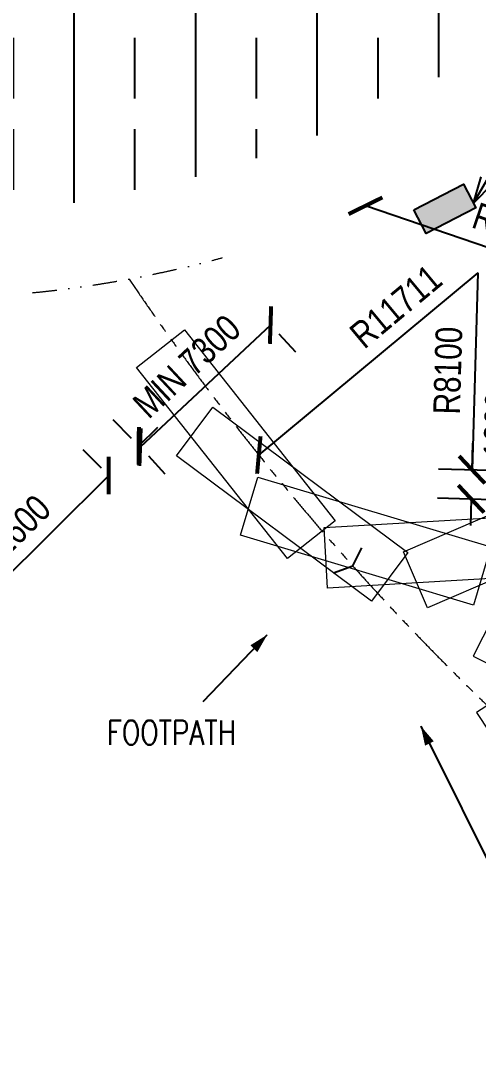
# Model space of a CAD drawing. Header units: millimetres. Extents: x 833779156 to 834921471, y 817530835 to 818378701.
# Drawn here: x 834156242 to 834175050, y 817913025 to 817955820 of the extents above; entities that cross this region are included whole.
import ezdxf

# ---------------------------------------------------------------- set-up
doc = ezdxf.new("R2010")
doc.units = ezdxf.units.MM
doc.header["$LTSCALE"] = 1000
doc.header["$MEASUREMENT"] = 0
for name, pattern in [('ACAD_ISO04W100', [30, 24, -3, 0, -3]), ('HIDDEN2', [0.1875, 0.125, -0.0625]), ('N132X01M - Default$0$R_WKCD_LB - Model$0$DIVIDE', [1.25, 0.5, -0.25, 0, -0.25, 0, -0.25]), ('PHANTOM2', [1.25, 0.625, -0.125, 0.125, -0.125, 0.125, -0.125])]:
    doc.linetypes.add(name, pattern=pattern)
for name, color, linetype in [('_EVA Path', 7, 'HIDDEN2'), ('_Proposed location by VPANG_20140508', 7, 'Continuous'), ('BD02T', 7, 'Continuous'), ('MGD043_1', 2, 'Continuous'), ('VPA060_Hatch_EVA', 253, 'Continuous'), ('VPA064_C10', 10, 'Continuous'), ('VPA064_C103', 103, 'Continuous')]:
    doc.layers.add(name, color=color, linetype=linetype)
doc.layers.add('VPA031_Dimension', color=6, linetype='Continuous', lineweight=13)
doc.styles.add('1_2.5mm', font='arial.ttf', dxfattribs={"width": 0.8, "height": 0.0025})
doc.styles.get("Standard").update_dxf_attribs({"font": 'txt.shx', "width": 0.8})
doc.styles.add('Style-Arial', font='arial.ttf', dxfattribs={"width": 0.8})
doc.dimstyles.get("Standard").update_dxf_attribs({"dimtxt": 0.18, "dimasz": 0.18, "dimexe": 0.18, "dimexo": 0.06249999999999999, "dimgap": 0.09, "dimtad": 0, "dimtih": 1, "dimtoh": 1, "dimdec": 4, "dimzin": 1, "dimdsep": 46, "dimtxsty": '1_2.5mm', "dimcen": 0, "dimadec": 0, "dimazin": 0, "dimtfac": 1, "dimtdec": 4, "dimtofl": 0, "dimtmove": 0, "dimatfit": 3, "dimfxl": 0, "dimtolj": 1, "dimtzin": 1, "dimarcsym": 0})
pattern_1 = [(90, (143431.7760441303, 138864.3535926342), (-5000, 8.881784197001252e-13), []), (90, (145931.776039958, 141364.3535884619), (-5000, 8.881784197001252e-13), [2500, -1250])]

# ---------------------------------------------------------------- blocks, each defined once
blk = doc.blocks.new('_ArchTick')
at = {"color": 0, "linetype": 'ByBlock', "const_width": 0.15}
blk.add_lwpolyline([(-0.5, -0.5), (0.5, 0.5)], dxfattribs=at)
blk = doc.blocks.new('*D13')
at = {"layer": 'Defpoints', "color": 0, "ltscale": 500}
for p in [(834166510.0583007, 817943305.4982975), (834161144.1896244, 817938287.6568979), (834161144.1896247, 817938287.6568978)]:
    blk.add_point(p, dxfattribs=at)
at = {"layer": 'VPA031_Dimension', "color": 0, "lineweight": -2, "ltscale": 500}
for p, q in [((834166510.058301, 817943305.4982973), (834161144.1896247, 817938287.6568978)), ((834166851.5699952, 817942940.3000463), (834167534.593384, 817942209.903544)), ((834161485.7013189, 817937922.4586468), (834162168.7247077, 817937192.0621444))]:
    blk.add_line(p, q, dxfattribs=at)
at = {"layer": 'VPA031_Dimension', "color": 0, "lineweight": -2, "ltscale": 500, "xscale": 1095, "yscale": 1095, "zscale": 1095}
for p, rotation in [((834166510.058301, 817943305.4982973), 43.08035546359957), ((834161144.1896247, 817938287.6568978), 223.0803554635996)]:
    blk.add_blockref('_ArchTick', p, dxfattribs=dict(at, rotation=rotation))
at = {"layer": 'VPA031_Dimension', "color": 0, "ltscale": 500, "insert": (834163070.9118803, 817941605.2390125), "char_height": 1095.20092847872, "attachment_point": 5, "rotation": 43.08035546359961, "style": 'Style-Arial'}
blk.add_mtext('MIN 7300', dxfattribs=at)
blk = doc.blocks.new('TerminatorOpen_0.5')
at = {"color": 0, "linetype": 'ByBlock', "lineweight": -2}
for q in [(-1, 0.25), (-1, 0), (-1, -0.25)]:
    blk.add_line((0, 0), q, dxfattribs=at)
blk = doc.blocks.new('*D37')
at = {"layer": 'Defpoints', "color": 0, "ltscale": 500}
for p in [(834175031.4642775, 817945450.4464483), (834174795.2502433, 817937353.8914442)]:
    blk.add_point(p, dxfattribs=at)
at = {"layer": 'VPA031_Dimension', "color": 0, "lineweight": -2, "ltscale": 500}
blk.add_line((834175031.4642775, 817945450.4464483), (834174795.2502433, 817937353.8914442), dxfattribs=at)
at = {"layer": 'VPA031_Dimension', "color": 0, "lineweight": -2, "ltscale": 500, "xscale": 1095, "yscale": 1095, "zscale": 1095, "rotation": 268.3288905847103}
blk.add_blockref('_ArchTick', (834174795.2502433, 817937353.8914442), dxfattribs=at)
at = {"layer": 'VPA031_Dimension', "color": 0, "ltscale": 500, "insert": (834173807.0475088, 817941434.4451292), "char_height": 1095.20092847872, "attachment_point": 5, "rotation": 88.3288905847103, "style": 'Style-Arial'}
blk.add_mtext('R8100', dxfattribs=at)
blk = doc.blocks.new('*D39')
at = {"layer": 'Defpoints', "color": 0, "ltscale": 500}
for p in [(834175031.4642606, 817945450.4464333), (834166028.6052723, 817937960.3483711)]:
    blk.add_point(p, dxfattribs=at)
at = {"layer": 'VPA031_Dimension', "color": 0, "lineweight": -2, "ltscale": 500}
blk.add_line((834175031.4642606, 817945450.4464335), (834166028.6052724, 817937960.3483713), dxfattribs=at)
at = {"layer": 'VPA031_Dimension', "color": 0, "lineweight": -2, "ltscale": 500, "xscale": 1095, "yscale": 1095, "zscale": 1095, "rotation": 219.7594009479298}
blk.add_blockref('_ArchTick', (834166028.6052724, 817937960.3483713), dxfattribs=at)
at = {"layer": 'VPA031_Dimension', "color": 0, "ltscale": 500, "insert": (834171661.1638708, 817944074.0528793), "char_height": 1095.20092847872, "attachment_point": 5, "rotation": 39.75940094792977, "style": 'Style-Arial'}
blk.add_mtext('R11711', dxfattribs=at)
blk = doc.blocks.new('*D40')
at = {"layer": 'Defpoints', "color": 0, "ltscale": 500}
for p in [(834172917.7543344, 817937408.6667014), (834172882.759663, 817936209.1770712), (834174760.2555726, 817936154.4018143)]:
    blk.add_point(p, dxfattribs=at)
at = {"layer": 'VPA031_Dimension', "color": 0, "lineweight": -2, "ltscale": 500}
for p, q in [((834174795.250244, 817937353.8914446), (834174827.1828817, 817938448.4257321)), ((834173417.5416803, 817937394.0855883), (834176294.6122818, 817937310.1481053)), ((834173382.5470089, 817936194.5959581), (834176259.6176103, 817936110.658475)), ((834174760.2555726, 817936154.4018143), (834174728.3229349, 817935059.8675268))]:
    blk.add_line(p, q, dxfattribs=at)
at = {"layer": 'VPA031_Dimension', "color": 0, "lineweight": -2, "ltscale": 500, "xscale": 1095, "yscale": 1095, "zscale": 1095}
for p, rotation in [((834174795.250244, 817937353.8914446), 268.3288905975396), ((834174760.2555726, 817936154.4018143), 88.32889059753956)]:
    blk.add_blockref('_ArchTick', p, dxfattribs=dict(at, rotation=rotation))
at = {"layer": 'VPA031_Dimension', "color": 0, "ltscale": 500, "insert": (834175859.0158603, 817939196.7440069), "char_height": 1095.20092847872, "attachment_point": 5, "rotation": 88.32889059753956, "style": 'Style-Arial'}
blk.add_mtext('1200', dxfattribs=at)
blk = doc.blocks.new('eva')
at = {"layer": 'VPA060_Hatch_EVA'}
h = blk.add_hatch(dxfattribs=at)
h.set_pattern_fill('ANSI33', color=10, scale=20000, angle=45)
h.set_pattern_definition(pattern_1)
edge = h.paths.add_edge_path()
edge.add_line((0, -212.0116230249405), (-652.7803392410278, -8444.174595475197))
edge.add_arc((2858.848594259067, 38124.28570373174), 46700.67486027806, 222.6374605973969, 265.68760821411036, ccw=False)
edge.add_arc((-46884.76997270624, -8358.69649249312), 21384.88830563288, 43.98047564652187, 80.23169808891593)
edge.add_arc((-46480.29331826578, -6009.277706371489), 19000.90634333354, 80.23169808813711, 107.8874005977022)
edge.add_arc((-45156.60438109419, -7896.49440825425), 21214.3689637397, 109.7243968952458, 140.1851059660185)
edge.add_line((-61451.72397255898, 5687.265308022499), (-139503.9641624689, -89010.20621824265))
edge.add_arc((-128978.5858966997, -96865.09195549843), 13133.27139683299, 143.2667333616969, 224.1560881800083)
edge.add_line((-138400.981965065, -106013.9317679405), (-143877.8420253992, -112690.8239990473))
edge.add_arc((-129035.6066959311, -96381.40578334466), 22051.96299901675, 133.9393458486552, 227.6965282070973, ccw=False)
edge.add_line((-144337.3861476183, -80502.34354019165), (-49956.40951395035, 30125.87083613873))
edge.add_arc((-72955.1922498306, 50714.55566780462), 30868.07331904427, 318.164853910603, 344.7138417723223)
edge.add_arc((-141.126472639553, 39297.86308165631), 43162.77197159677, 143.371512455795, 175.6436310903435, ccw=False)
edge.add_line((-34780.15446746349, 65049.80716061592), (71214.15013074875, 219862.8083590269))
edge.add_arc((59111.24400215875, 228171.4176868357), 14680.37212469811, 325.530516560551, 441.8752828597391)
edge.add_line((61185.99619269371, 242704.4397079945), (56866.86629474163, 243013.4347206354))
edge.add_line((56866.86629474163, 243013.4347206354), (35151.2167993784, 242570.4418720007))
edge.add_arc((33660.6614104886, 216356.3337437681), 26256.45102305374, 86.74561992135946, 108.2332682315992)
edge.add_arc((22944.91366895323, 311134.627382206), 69884.91206765431, 256.4376602336344, 272.0504623077489, ccw=False)
edge.add_arc((20000.80366445264, 298930.0410192751), 57330.24313498876, 247.6517326497046, 256.4376602339501, ccw=False)
edge.add_arc((74257.61750419176, 430905.0332465244), 200022.9213683957, 245.13888133138119, 247.6517326497143, ccw=False)
edge.add_arc((-15991.8322146734, 236133.2497307227), 14641.95891826012, 65.13888133169594, 97.42870846330428)
edge.add_arc((-16982.26719945602, 243729.375129446), 6981.535788157576, 97.42870846204188, 156.0327331355538)
edge.add_arc((-12957.59098035481, 241940.2282162149), 11385.97279482749, 156.032733136065, 184.476925668179)
edge.add_line((-24308.82346630096, 241051.4664176702), (-30989.71563577652, 240757.4711564779))
edge.add_line((-30989.71563577652, 240757.4711564779), (-31217.43984901905, 245932.3876072168))
edge.add_arc((-40588.33254705704, 244831.349767536), 9435.354486321681, 6.701272228476181, 67.32268872360504)
edge.add_arc((-40009.61362600383, 246216.3621730021), 7934.296541777258, 67.32268872443629, 89.42198250140318)
edge.add_line((-39929.57135260105, 254150.2549657822), (-48134.43892121315, 254209.2540134192))
edge.add_line((-48134.43892121315, 254209.2540134192), (-47949.44190704823, 261268.3900746107))
edge.add_line((-47949.44190704823, 261268.3900746107), (-29003.72459673882, 261268.3900746107))
edge.add_arc((-27185.71252028849, 214404.8969154554), 46898.74368240918, 65.12347902739992, 92.22160587829012, ccw=False)
edge.add_arc((26348.78057454246, 318762.8411756472), 70451.34075488814, 241.3245794765194, 265.4778873406329)
edge.add_arc((23306.39671290788, 280295.4999032029), 31863.87589734366, 265.4778873408373, 287.9115903423906)
edge.add_line((33106.10336065292, 249975.9956721067), (84186.42534041405, 250689.3108272552))
edge.add_arc((81726.49467156481, 270497.829910339), 19960.67852455014, 277.0790617935053, 326.817393815436)
edge.add_line((98432.19540500641, 259573.1674365997), (111852.9787659645, 282081.8041089773))
edge.add_arc((1534240.325233834, -396196.1751264866), 1575832.091470297, 152.8267636218526, 154.5054470916123, ccw=False)
edge.add_arc((420354.7249086449, 175605.6850843428), 323754.4189785417, 142.7881418440753, 152.8267636217373, ccw=False)
edge.add_line((162515.161067605, 371400.6878969669), (183740.9458428621, 401913.3995039463))
edge.add_arc((174771.3715181572, 407292.6050969377), 10458.92520185868, 329.0481704107807, 409.69456530419)
edge.add_line((181536.8540287018, 415268.6544183493), (186266.7776942253, 422277.5412920713))
edge.add_line((186266.7776942253, 422277.5412920713), (209660.4001148939, 406040.8033611774))
edge.add_line((209660.4001148939, 406040.8033611774), (204893.4770822525, 399428.9100888968))
edge.add_arc((198450.0337577013, 391570.3099584221), 10162.45826005693, 50.65090146525198, 116.8868187564158)
edge.add_arc((199271.710971552, 389949.7718028679), 11979.40552328953, 116.8868187559653, 145.9111986577304)
edge.add_line((189350.7279256582, 396663.9547088146), (157880.2358778715, 351461.6843007803))
edge.add_line((157880.2358778715, 351461.6843007803), (146780.4150360823, 335288.945338726))
edge.add_line((146780.4150360823, 335288.945338726), (137175.5700640678, 316600.2469851971))
edge.add_arc((-1354780.611562736, 1029160.468450455), 1653382.99165954, 333.2616954256467, 334.4707981192207, ccw=False)
edge.add_arc((-91638.97034830271, 392807.9774774287), 239002.809905897, 327.90561515866466, 333.26169542532995, ccw=False)
edge.add_arc((-1550806.132997138, 1307942.550414054), 1961396.520744552, 326.84242716552615, 327.9056151586524, ccw=False)
edge.add_arc((-2484842.081978023, 1918171.204870181), 3077103.545329392, 324.0057413763368, 326.8424271655524, ccw=False)
edge.add_arc((210923.7041237357, -40004.58981773554), 254803.6587233386, 144.0057413764774, 149.3006585158399)
edge.add_arc((-310655.1981216912, 269678.1915161849), 351783.4960386605, 323.2003721761565, 329.30065851574346, ccw=False)
edge.add_arc((2712.523241872943, 37863.79148485447), 38059.66564198751, 146.3498902589446, 199.5738987887642)
edge.add_arc((3392.205975239718, 38105.46678550218), 38781.03626031078, 199.573898789001, 227.8816430212352)
edge.add_arc((1746.843595840102, 36285.68058027762), 36327.70399739383, 227.8816430211475, 267.2438286656088)
edge.add_line((0, 0), (0, -212.0116230249405))
h = blk.add_hatch(dxfattribs=at)
h.set_pattern_fill('ANSI33', color=10, scale=20000, angle=45)
h.set_pattern_definition(pattern_1)
edge = h.paths.add_edge_path()
edge.add_arc((288344.5847652453, 213104.5521739507), 10429.16974709395, -33.44364801684469, 33.85006222361898, ccw=False)
edge.add_arc((168259.1000681264, 270866.8028722106), 143596.0655646074, 324.0291421861187, 333.7504345711047, ccw=False)
edge.add_arc((199388.5447466871, 248274.1196037893), 105132.1647839693, 312.9261181982473, 324.0291421861175, ccw=False)
edge.add_arc((180064.3033917463, 269050.479167759), 133506.1567603437, 302.43567955123876, 312.9261181982723, ccw=False)
edge.add_arc((15508.81962957449, 527991.8691199496), 440310.9003132667, 297.9951991787839, 302.4356795512404, ccw=False)
edge.add_arc((389072.3295267103, -174720.9493021229), 355525.138768503, 117.9951991787842, 122.140188173572)
edge.add_line((199935.5746507645, 126319.5998791456), (169942.9320693016, 108041.7043689489))
edge.add_line((169942.9320693016, 108041.7043689489), (138540.3799414635, 85513.85546958447))
edge.add_line((138540.3799414635, 85513.85546958447), (26302.48659849167, 8029.735994696617))
edge.add_arc((1671.990650274725, 40543.43327013365), 40789.72715248158, 267.65076009106554, 307.1454630415203, ccw=False)
edge.add_line((0, -212.0116230249405), (-652.7803392410278, -8444.174595475197))
edge.add_arc((3012.750785476925, 35755.03676937024), 44350.9459166381, 265.2591924491077, 307.9651065731816)
edge.add_line((30296.63038253784, 789.3919471502304), (126901.0880589485, 68043.88232266903))
edge.add_line((126901.0880589485, 68043.88232266903), (180455.8264017105, 105497.7026108503))
edge.add_line((180455.8264017105, 105497.7026108503), (219948.5954046249, 128989.9172309637))
edge.add_line((219948.5954046249, 128989.9172309637), (235066.9843554497, 137832.5622800589))
edge.add_arc((85454.09959293745, 410422.9140912714), 310949.3772103771, 298.7604515179632, 303.9239517256918)
edge.add_arc((185311.4599873321, 261953.5921359181), 132023.0460379686, 303.9239517257569, 314.2024070419958)
edge.add_arc((194754.4105968175, 252244.0090988581), 118478.8473179726, 314.202407041986, 324.381291361864)
edge.add_arc((170100.5679770602, 269906.6059820277), 148806.7104899324, 324.3812913618501, 332.7235388347009)
edge.add_arc((177391.6949244813, 266147.1673330466), 140603.4238852316, 332.7235388346953, 337.7011765207907)
edge.add_line((307480.4446697235, 212797.0033410788), (297005.9903047085, 218913.823702693))
blk = doc.blocks.new('*D79')
at = {"layer": 'Defpoints', "color": 0, "ltscale": 500}
for p in [(834170415.6140978, 817948211.6324468), (834182716.1270981, 817944004.807046)]:
    blk.add_point(p, dxfattribs=at)
at = {"layer": 'VPA031_Dimension', "color": 0, "lineweight": -2, "ltscale": 500}
blk.add_line((834182716.1270981, 817944004.807046), (834170415.6140978, 817948211.6324468), dxfattribs=at)
at = {"layer": 'VPA031_Dimension', "color": 0, "lineweight": -2, "ltscale": 500, "xscale": 1095, "yscale": 1095, "zscale": 1095, "rotation": 161.1191037125258}
blk.add_blockref('_ArchTick', (834170415.6140978, 817948211.6324468), dxfattribs=at)
at = {"layer": 'VPA031_Dimension', "color": 0, "ltscale": 500, "insert": (834176924.1477983, 817947155.8014594), "char_height": 1095.20092847872, "attachment_point": 5, "rotation": 341.1191037125258, "style": 'Style-Arial'}
blk.add_mtext('R13000', dxfattribs=at)
blk = doc.blocks.new('*D81')
at = {"layer": 'Defpoints', "color": 0, "ltscale": 500}
for p in [(834161092.530841, 817938339.6926577), (834161144.1896248, 817938287.6568979), (834159908.480945, 817937060.9003799)]:
    blk.add_point(p, dxfattribs=at)
at = {"layer": 'VPA031_Dimension', "color": 0, "lineweight": -2, "ltscale": 500}
for p, q in [((834160791.9238867, 817938642.4932683), (834160035.7336266, 817939404.2017688)), ((834161092.530841, 817938339.6926577), (834161869.6224921, 817939111.1546241)), ((834159556.2152069, 817937415.7367502), (834158800.0249468, 817938177.4452507)), ((834159856.8221612, 817937112.9361397), (834153865.5114101, 817931165.02978))]:
    blk.add_line(p, q, dxfattribs=at)
at = {"layer": 'VPA031_Dimension', "color": 0, "lineweight": -2, "ltscale": 500, "xscale": 1095, "yscale": 1095, "zscale": 1095}
for p, rotation in [((834161092.530841, 817938339.6926577), 224.7917051461963), ((834159856.8221612, 817937112.9361397), 44.7917051461963)]:
    blk.add_blockref('_ArchTick', p, dxfattribs=dict(at, rotation=rotation))
at = {"layer": 'VPA031_Dimension', "color": 0, "ltscale": 500, "insert": (834155304.313453, 817934152.972926), "char_height": 1095.20092847872, "attachment_point": 5, "rotation": 44.79170514619626, "style": 'Style-Arial'}
blk.add_mtext('MIN 1600', dxfattribs=at)

msp = doc.modelspace()

# ---------------------------------------------------------------- hatches: boundary and pattern name
at = {"layer": 'VPA064_C103'}
h = msp.add_hatch(color=256, dxfattribs=at)
h.dxf.hatch_style = 1
h.paths.add_polyline_path([(834172409.4223087, 817948046.1061059), (834172916.8237503, 817947070.1226134), (834174957.5165069, 817948131.0529003), (834174450.1150653, 817949107.0363927)])

# ---------------------------------------------------------------- linework, layer by layer
at = {"layer": '_EVA Path', "color": 12, "linetype": 'N132X01M - Default$0$R_WKCD_LB - Model$0$DIVIDE', "lineweight": 15, "ltscale": 2}
msp.add_arc((834152035.9853591, 817991926.5160974), 47522.80071945295, 275.6647774755526, 285.250579263667, dxfattribs=at)
at = {"layer": '_Proposed location by VPANG_20140508', "color": 3, "linetype": 'PHANTOM2', "lineweight": 15, "ltscale": 3}
msp.add_lwpolyline([(834160693.8766605, 817945199.034821, 0.06190521140674755), (834178521.2652775, 817924774.4354037, 0.4416909284507106), (834195355.4718695, 817926671.1013106, -0.05153342227251462), (834200063.3377444, 817931577.9719454)], format="xyb", dxfattribs=at)
at = {"layer": '_Proposed location by VPANG_20140508', "color": 7, "linetype": 'ACAD_ISO04W100', "lineweight": 15, "ltscale": 20}
for points in [[(834162966.5852377, 817943103.7782918), (834169166.38155, 817935257.5992414), (834167204.8367878, 817933707.6501632), (834161005.0404747, 817941553.829213)], [(834164138.262583, 817939924.2732275), (834172157.5465283, 817933950.0716062), (834170663.9961236, 817931945.2506198), (834162644.7121775, 817937919.4522402)], [(834171975.9300158, 817933971.3595753), (834181159.3823597, 817937929.1623814), (834182148.8330616, 817935633.2992959), (834172965.380718, 817931675.4964888)], [(834165988.998564, 817937050.5524585), (834175567.9578061, 817934179.3959244), (834174850.168673, 817931784.6561141), (834165271.2094305, 817934655.8126472)], [(834168710.9918978, 817934983.1272436), (834178694.2625816, 817935561.3196483), (834178838.8106833, 817933065.5019776), (834168855.5399992, 817932487.309572)]]:
    msp.add_lwpolyline(points, close=True, dxfattribs=at)
at = {"layer": '_Proposed location by VPANG_20140508', "color": 8, "linetype": 'ACAD_ISO04W100', "lineweight": 15, "ltscale": 20}
for points in [[(834177081.654996, 817928556.0701108), (834181572.5610247, 817937490.9323395), (834179338.845468, 817938613.6588471), (834174847.9394382, 817929678.7966187)], [(834182563.4468318, 817920381.9542562), (834177071.0821767, 817928738.6240776), (834174981.9147214, 817927365.5329144), (834180474.2793756, 817919008.8630923)]]:
    msp.add_lwpolyline(points, close=True, dxfattribs=at)
at = {"layer": '_Proposed location by VPANG_20140508', "color": 3}
msp.add_lwpolyline([(834169106.4751406, 817933116.6499397), (834169894.2169815, 817933395.5428832), (834170260.6211516, 817934146.5864675)], dxfattribs=at)
at = {"layer": 'MGD043_1'}
for p, q in [((834163736.8018894, 817927818.695718), (834166376.9883951, 817930567.1091211)), ((834172688.6199563, 817926811.3779291), (834181024.1999234, 817910019.8967022))]:
    msp.add_line(p, q, dxfattribs=at)
for points in [[(834166380.0007837, 817930570.2449939, 0, 399.9999999999999, 0), (834165825.7885904, 817929993.3144574, 399.9999999999999, 399.9999999999999, 0)], [(834172688.6199561, 817926811.3779297, 0, 399.9999999999998, 0), (834173044.3355048, 817926094.8121979, 399.9999999999998, 399.9999999999998, 0)]]:
    msp.add_lwpolyline(points, format="xyseb", dxfattribs=at)
at = {"layer": 'VPA064_C103'}
msp.add_lwpolyline([(834172409.4223087, 817948046.1061059), (834174450.1150653, 817949107.0363927), (834174957.5165069, 817948131.0529003), (834172916.8237503, 817947070.1226134), (834172409.4223087, 817948046.1061059)], dxfattribs=at)

# ---------------------------------------------------------------- block references
at = {"layer": 'MGD043_1', "xscale": 1095, "yscale": 1095, "zscale": 1095, "rotation": 239.615005795519}
msp.add_blockref('TerminatorOpen_0.5', (834174857.0519465, 817948324.2958524), dxfattribs=at)
at = {"layer": 'VPA064_C10'}
msp.add_blockref('eva', (834148712.107599, 817956423.5685326), dxfattribs=at)

# ---------------------------------------------------------------- texts
at = {"layer": 'BD02T', "color": 7, "ltscale": 500, "insert": (834159779.0346564, 817927043.8772942), "char_height": 1000, "width": 22873.65179669857, "attachment_point": 1}
msp.add_mtext('FOOTPATH', dxfattribs=at)

# ---------------------------------------------------------------- dimensions: what is measured, and where the dimension line sits
at = {"layer": 'VPA031_Dimension', "ltscale": 500}
for center, mpoint, picture, middle in [((834182716.1270981, 817944004.807046), (834170415.6140978, 817948211.6324468), '*D79', (834176924.1477983, 817947155.8014594)), ((834175031.4642775, 817945450.4464483), (834174795.2502433, 817937353.8914442), '*D37', (834173807.0475088, 817941434.4451292))]:
    dim = msp.add_radius_dim(center=center, mpoint=mpoint, dimstyle='Standard', override={"dimscale": 100, "dimtxt": 10.9520092847872, "dimasz": 10.95, "dimexe": 15, "dimexo": 5, "dimgap": 5.476004642393601, "dimtad": 1, "dimtih": 0, "dimtoh": 0, "dimzin": 11, "dimtxsty": 'Style-Arial', "dimblk": 'ArchTick', "dimadec": 4, "dimazin": 3, "dimatfit": 1, "dimldrblk": 'TerminatorOpen_0.5', "dimfrac": 2, "dimtolj": 0, "dimtzin": 11}, dxfattribs=at)
    dim.commit()
    dim.dimension.update_dxf_attribs({"geometry": picture, "text_midpoint": middle})
at = {"layer": 'VPA031_Dimension', "color": 7, "ltscale": 500}
dim = msp.add_radius_dim(center=(834175031.4642606, 817945450.4464333), mpoint=(834166028.6052723, 817937960.3483711), dimstyle='Standard', override={"dimscale": 100, "dimtxt": 10.9520092847872, "dimasz": 10.95, "dimexe": 15, "dimexo": 5, "dimgap": 5.476004642393601, "dimtad": 1, "dimtih": 0, "dimtoh": 0, "dimdec": 0, "dimzin": 11, "dimtxsty": 'Style-Arial', "dimblk": 'ArchTick', "dimadec": 4, "dimazin": 3, "dimatfit": 1, "dimldrblk": 'TerminatorOpen_0.5', "dimfrac": 2, "dimtolj": 0, "dimtzin": 11}, dxfattribs=at)
dim.commit()
dim.dimension.update_dxf_attribs({"geometry": '*D39', "text_midpoint": (834172363.0496043, 817943230.408613), "dimtype": 164})
at = {"layer": 'VPA031_Dimension', "ltscale": 500}
dim = msp.add_aligned_dim(p1=(834166510.058301, 817943305.4982976), p2=(834161144.1896247, 817938287.656898), distance=1.7413979437797934e-07, text='MIN 7300', dimstyle='Standard', override={"dimscale": 100, "dimtxt": 10.9520092847872, "dimasz": 10.95, "dimexe": 15, "dimexo": 5, "dimgap": 5.476004642393601, "dimtad": 1, "dimtih": 0, "dimtoh": 0, "dimzin": 11, "dimtxsty": 'Style-Arial', "dimblk": 'ArchTick', "dimadec": 4, "dimazin": 3, "dimatfit": 1, "dimldrblk": 'TerminatorOpen_0.5', "dimfrac": 2, "dimtolj": 0, "dimtzin": 11}, dxfattribs=at)
dim.commit()
dim.dimension.update_dxf_attribs({"geometry": '*D13', "text_midpoint": (834163070.9118803, 817941605.2390125)})
at = {"layer": 'VPA031_Dimension', "color": 7, "ltscale": 500}
dim = msp.add_linear_dim(base=(834174760.2555726, 817936154.4018143), p1=(834172917.7543344, 817937408.6667016), p2=(834172882.759663, 817936209.1770713), angle=268.32889059753956, dimstyle='Standard', override={"dimscale": 100, "dimtxt": 10.9520092847872, "dimasz": 10.95, "dimexe": 15, "dimexo": 5, "dimgap": 5.476004642393601, "dimtad": 1, "dimtih": 0, "dimtoh": 0, "dimzin": 11, "dimtxsty": 'Style-Arial', "dimblk": 'ArchTick', "dimadec": 4, "dimazin": 3, "dimtmove": 2, "dimatfit": 1, "dimldrblk": 'TerminatorOpen_0.5', "dimfrac": 2, "dimtolj": 0, "dimtzin": 11}, dxfattribs=at)
dim.commit()
dim.dimension.update_dxf_attribs({"geometry": '*D40', "text_midpoint": (834175859.0158603, 817939196.7440069), "dimtype": 161})
at = {"layer": 'VPA031_Dimension', "ltscale": 500}
dim = msp.add_linear_dim(base=(834161092.530841, 817938339.6926577), p1=(834159908.480945, 817937060.9003799), p2=(834161144.1896248, 817938287.6568979), angle=44.79170514619626, text='MIN 1600', dimstyle='Standard', override={"dimscale": 100, "dimtxt": 10.9520092847872, "dimasz": 10.95, "dimexe": 15, "dimexo": 5, "dimgap": 5.476004642393601, "dimtad": 1, "dimtih": 0, "dimtoh": 0, "dimzin": 11, "dimtxsty": 'Style-Arial', "dimblk": 'ArchTick', "dimadec": 4, "dimazin": 3, "dimatfit": 1, "dimldrblk": 'TerminatorOpen_0.5', "dimfrac": 2, "dimtolj": 0, "dimtzin": 11}, dxfattribs=at)
dim.commit()
dim.dimension.update_dxf_attribs({"geometry": '*D81', "text_midpoint": (834156084.0751345, 817933367.5209934), "dimtype": 161})

doc.saveas('drawing.dxf')
